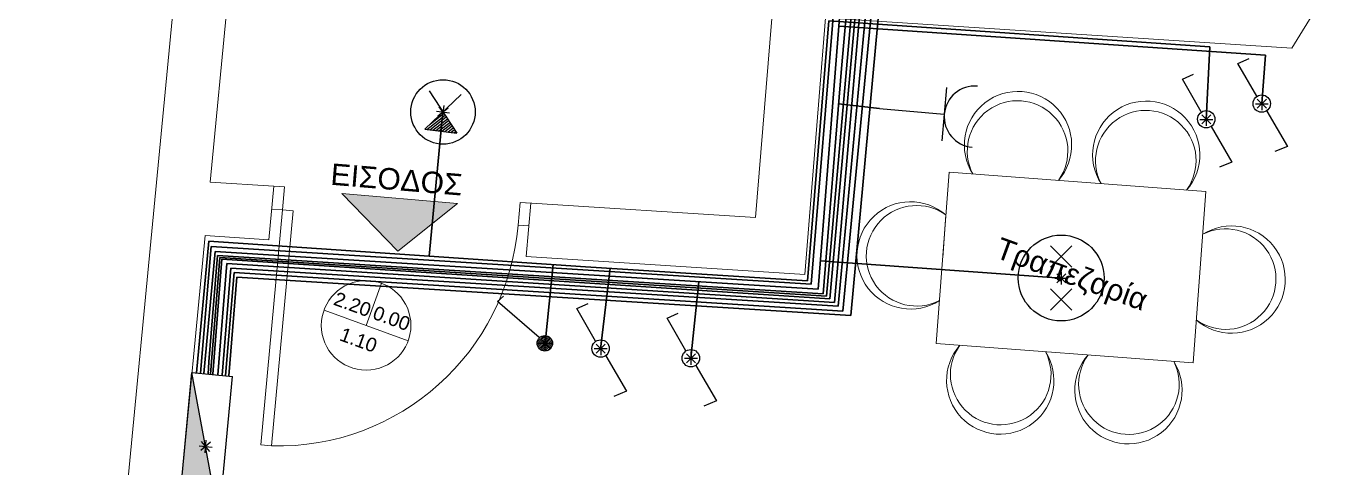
# Model space of a CAD drawing. Header units: millimetres. Extents: x 7471872 to 14943722, y 8344308 to 16688757.
# Drawn here: x 7471871.94 to 7471878.01, y 8344383.93 to 8344385.99 of the extents above; entities that cross this region are included whole.
import ezdxf

# ---------------------------------------------------------------- set-up
doc = ezdxf.new("R2010")
doc.units = ezdxf.units.MM
for name, color, linetype in [('A-HLEKTRIKA', 10, 'Continuous'), ('HLEK-SYMBOL', 1, 'Continuous'), ('HLEK_FL001_SYMBOLS', 1, 'Continuous'), ('M-SYMB', 1, 'Continuous'), ('TOUCH_POINTS', 7, 'Continuous')]:
    doc.layers.add(name, color=color, linetype=linetype)
for name, color, linetype, lineweight in [('diastasiologisi', 7, 'Continuous', 5), ('epipla', 7, 'Continuous', 13), ('eswterikoi toixoi', 7, 'Continuous', 30), ('exwterikoi toixoi', 7, 'Continuous', 50), ('portes', 7, 'Continuous', 5), ('tomi eswt', 7, 'Continuous', 15)]:
    doc.layers.add(name, color=color, linetype=linetype, lineweight=lineweight)
doc.styles.add('GRSIM', font='GRSIM.SHX')
doc.styles.get("Standard").update_dxf_attribs({"font": 'arial.ttf'})

# ---------------------------------------------------------------- blocks, each defined once
blk = doc.blocks.new('TPOINT')
at = {"layer": 'TOUCH_POINTS'}
for p, q in [((-0.03, 0), (0.03, 0)), ((0.0212, -0.0212), (-0.0212, 0.0212)), ((-0.0212, -0.0212), (0.0212, 0.0212)), ((0, 0.03), (0, -0.03))]:
    blk.add_line(p, q, dxfattribs=at)
blk.add_point((0, 0), dxfattribs=at)
blk = doc.blocks.new('gJ6_a28')
at = {"layer": 'HLEK-SYMBOL', "color": 0, "linetype": 'Continuous'}
for p, q in [((-0.67, 0), (-0.67, 0.19)), ((-0.67, 0.19), (0, 0.19)), ((-0.67, 0), (0, 0.19)), ((0, 0.19), (0, 0)), ((-0.67, 0), (0, 0))]:
    blk.add_line(p, q, dxfattribs=at)
at = {"layer": 'HLEK-SYMBOL', "color": 0}
blk.add_solid([(-0.67, 0.19), (0, 0.19), (-0.67, 0)], dxfattribs=at)
blk.add_blockref('TPOINT', (-0.3367, 0.0939))
blk.add_blockref('TPOINT', (-0.3367, 0.0939))
at = {"layer": 'HLEK-SYMBOL', "color": 0, "style": 'GRSIM', "flags": 8}
blk.add_attdef('NODE_NUMBER', (0.018, 0.0914), '', height=0.1, dxfattribs=at)
blk.add_attdef('NODE_NUMBER', (0.018, 0.0914), '', height=0.1, dxfattribs=at)
blk = doc.blocks.new('gJ6_a51')
at = {"layer": 'HLEK-SYMBOL', "color": 0, "linetype": 'Continuous'}
for p, q in [((0.0493, 0.051), (-0.0507, 0.151)), ((0.0493, 0.151), (-0.0507, 0.051)), ((0.0493, -0.149), (-0.0507, -0.049)), ((-0.0507, -0.149), (0.0493, -0.049))]:
    blk.add_line(p, q, dxfattribs=at)
blk.add_circle((-0.0007, 0.001), 0.2, dxfattribs=at)
blk.add_blockref('TPOINT', (0, 0))
blk = doc.blocks.new('*X12')
at = {"color": 0}
for p, q in [((10.3416, 4.006), (10.4182, 4.0826)), ((10.3546, 4.0332), (10.4118, 4.0903)), ((10.3558, 4.006), (10.4246, 4.0749)), ((10.3699, 4.006), (10.431, 4.0671)), ((10.384, 4.006), (10.4375, 4.0594)), ((10.3982, 4.006), (10.4439, 4.0517)), ((10.4123, 4.006), (10.4503, 4.044)), ((10.4265, 4.006), (10.4568, 4.0363)), ((10.4406, 4.006), (10.4632, 4.0286)), ((10.4547, 4.006), (10.4696, 4.0209)), ((10.4689, 4.006), (10.476, 4.0132))]:
    blk.add_line(p, q, dxfattribs=at)
blk = doc.blocks.new('gJ6_a53')
at = {"layer": 'HLEK-SYMBOL', "color": 0, "linetype": 'Continuous'}
for p, q in [((0.075, 0.09), (-0.075, -0.09)), ((-0.075, 0.09), (0.075, -0.09)), ((-0.075, -0.09), (0.075, -0.09))]:
    blk.add_line(p, q, dxfattribs=at)
blk.add_circle((0, 0), 0.15, dxfattribs=at)
for name, p in [('TPOINT', (0, 0)), ('*X12', (-10.407, -4.096))]:
    blk.add_blockref(name, p)
blk = doc.blocks.new('gJ6_a3')
at = {"linetype": 'Continuous'}
for p, q in [((-0.111, 0.1868), (-0.0592, 0.2092)), ((-0.0239, 0.0342), (-0.111, 0.1868)), ((0.0232, -0.035), (0.1196, -0.1998)), ((0.1196, -0.1998), (0.0608, -0.2242))]:
    blk.add_line(p, q, dxfattribs=at)
blk.add_circle((-0.0004, -0.0004), 0.0405, dxfattribs=at)
blk.add_blockref('TPOINT', (0, -0.001))
blk = doc.blocks.new('HK5-RE')
at = {"layer": 'A-HLEKTRIKA'}
for p, q in [((0.17, 0.07), (0.17, -0.07)), ((0, 0), (0.17, 0))]:
    blk.add_line(p, q, dxfattribs=at)
blk.add_arc((0.25, 0), 0.08, 90, 270, dxfattribs=at)
blk = doc.blocks.new('*X16')
at = {"color": 0}
for p, q in [((6.6744, 10.8416), (6.7146, 10.8818)), ((6.6745, 10.8511), (6.7051, 10.8817)), ((6.6763, 10.834), (6.7222, 10.8799)), ((6.6793, 10.8276), (6.7286, 10.8769)), ((6.6804, 10.8664), (6.6898, 10.8758)), ((6.6833, 10.8222), (6.734, 10.8729)), ((6.6882, 10.8177), (6.7385, 10.868)), ((6.6941, 10.8141), (6.7421, 10.8621)), ((6.7009, 10.8115), (6.7447, 10.8553)), ((6.7092, 10.8104), (6.7458, 10.847)), ((6.72, 10.8118), (6.7444, 10.8362))]:
    blk.add_line(p, q, dxfattribs=at)
blk = doc.blocks.new('gJ6_a5')
at = {"linetype": 'Continuous'}
for p, q in [((-0.2217, 0.1951), (-0.1934, 0.2195)), ((-0.0264, 0.0262), (-0.2217, 0.1951))]:
    blk.add_line(p, q, dxfattribs=at)
blk.add_circle((-0.0005, -0.0003), 0.0359, dxfattribs=at)
for name, p in [('*X16', (-6.7105, -10.8465)), ('TPOINT', (0, 0))]:
    blk.add_blockref(name, p)

msp = doc.modelspace()

# ---------------------------------------------------------------- hatches: boundary and pattern name
at = {"layer": 'tomi eswt', "lineweight": 15, "ltscale": 0.025, "true_color": 0xc7c8ca}
h = msp.add_hatch(color=9, dxfattribs=at)
h.dxf.hatch_style = 1
h.paths.add_polyline_path([(7471873.9556, 8344385.1655), (7471873.4166, 8344385.2113), (7471873.6768, 8344384.9427)])

# ---------------------------------------------------------------- linework, layer by layer
at = {"color": 32, "lineweight": 30, "true_color": 0xcd6928}
for p, q in [((7471875.7441, 8344385.7934), (7471876.1226, 8344390.1229)), ((7471875.6583, 8344384.7447), (7471875.7441, 8344385.7934)), ((7471875.9208, 8344385.6075), (7471875.7308, 8344385.6298)), ((7471872.7971, 8344384.427), (7471872.8374, 8344384.9227)), ((7471872.8374, 8344384.9227), (7471875.6583, 8344384.7447)), ((7471872.7925, 8344384.3704), (7471872.7971, 8344384.427))]:
    msp.add_line(p, q, dxfattribs=at)
at = {"color": 177, "lineweight": 30, "true_color": 0x293189}
for p, q in [((7471875.7315, 8344385.9905), (7471876.0675, 8344390.0767)), ((7471875.6351, 8344384.7656), (7471875.7315, 8344385.9905)), ((7471877.7203, 8344385.8565), (7471875.7315, 8344385.9905)), ((7471877.7203, 8344385.8565), (7471877.7021, 8344385.6301, -17.8517)), ((7471872.7735, 8344384.3721), (7471872.8255, 8344384.9419)), ((7471872.8255, 8344384.9419), (7471875.6351, 8344384.7656)), ((7471875.6455, 8344384.8979, -0.5029), (7471876.7676, 8344384.8177, -20.9)), ((7471875.0422, 8344384.4442), (7471875.0798, 8344384.8, 19.4126))]:
    msp.add_line(p, q, dxfattribs=at)
at = {"color": 219, "lineweight": 30, "true_color": 0x642165}
for p, q in [((7471875.6029, 8344384.7895), (7471876.0127, 8344389.7507)), ((7471872.7568, 8344384.3737), (7471872.8067, 8344384.9645)), ((7471872.8067, 8344384.9645), (7471875.6029, 8344384.7895))]:
    msp.add_line(p, q, dxfattribs=at)
at = {"color": 133, "lineweight": 30, "true_color": 0x44e9e6}
for p, q in [((7471875.6743, 8344384.733), (7471876.1087, 8344389.6916)), ((7471872.8037, 8344384.3696), (7471872.8474, 8344384.9126)), ((7471872.8474, 8344384.9126), (7471875.6743, 8344384.733))]:
    msp.add_line(p, q, dxfattribs=at)
at = {"color": 2, "lineweight": 30}
for p, q in [((7471875.6893, 8344384.7209), (7471876.1319, 8344389.672)), ((7471872.8144, 8344384.3693), (7471872.857, 8344384.9048)), ((7471872.857, 8344384.9048), (7471875.6893, 8344384.7209))]:
    msp.add_line(p, q, dxfattribs=at)
at = {"color": 93, "lineweight": 30, "true_color": 0x3af259}
for p, q in [((7471875.7506, 8344384.663), (7471876.2223, 8344389.6366)), ((7471872.874, 8344384.3635), (7471872.9142, 8344384.844)), ((7471872.9142, 8344384.844), (7471875.7506, 8344384.663))]:
    msp.add_line(p, q, dxfattribs=at)
at = {"color": 123, "lineweight": 30, "true_color": 0x7db0ab}
for p, q in [((7471875.7874, 8344384.6423), (7471876.2457, 8344389.5931)), ((7471872.8894, 8344384.3618), (7471872.9271, 8344384.8221)), ((7471872.9271, 8344384.8221), (7471875.7874, 8344384.6423))]:
    msp.add_line(p, q, dxfattribs=at)
at = {"color": 252, "lineweight": 30, "true_color": 0x939598}
for p, q in [((7471875.7291, 8344384.686), (7471876.0804, 8344388.4492)), ((7471872.8584, 8344384.3647), (7471872.8988, 8344384.8635)), ((7471872.8988, 8344384.8635), (7471875.7291, 8344384.686))]:
    msp.add_line(p, q, dxfattribs=at)
at = {"color": 116, "lineweight": 30, "true_color": 0x136734}
for p, q in [((7471875.711, 8344384.7032), (7471875.9766, 8344387.7419)), ((7471872.8389, 8344384.3664), (7471872.8795, 8344384.8857)), ((7471872.8795, 8344384.8857), (7471875.711, 8344384.7032))]:
    msp.add_line(p, q, dxfattribs=at)
at = {"color": 18, "lineweight": 30, "true_color": 0x000000}
for p, q in [((7471875.5864, 8344384.8053), (7471875.685, 8344386.0159)), ((7471875.685, 8344386.0159), (7471877.4599, 8344385.8953)), ((7471877.4599, 8344385.8953), (7471877.4437, 8344385.5561)), ((7471873.8227, 8344384.9197), (7471873.8874, 8344385.5912, -17.8517)), ((7471872.7966, 8344384.9896), (7471872.7394, 8344384.3754)), ((7471873.8227, 8344384.9197), (7471874.5515, 8344384.8701)), ((7471874.4012, 8344384.8802, 20.2036), (7471874.3629, 8344384.5141, 20.2036)), ((7471874.5515, 8344384.8701), (7471875.5864, 8344384.8053)), ((7471874.6657, 8344384.8632, 20.2036), (7471874.6215, 8344384.4867, 20.2036))]:
    msp.add_line(p, q, dxfattribs=at)
at = {"color": 18, "linetype": 'Continuous', "lineweight": 30, "ltscale": 5, "true_color": 0x000000}
msp.add_line((7471873.8227, 8344384.9197), (7471872.7966, 8344384.9896), dxfattribs=at)
at = {"layer": 'diastasiologisi', "color": 9, "true_color": 0xc7c8ca}
msp.add_line((7471877.9627, 8344386.0822), (7471877.8417, 8344385.8891), dxfattribs=at)
msp.add_lwpolyline([(7471886.6406, 8344390.2116), (7471873.0056, 8344389.9918), (7471871.9446, 8344378.9334), (7471878.8082, 8344378.543), (7471878.9272, 8344381.3701), (7471883.444, 8344381.701), (7471883.7709, 8344385.7416), (7471886.2659, 8344385.5795), (7471886.6406, 8344390.2116)], dxfattribs=at)
at = {"layer": 'epipla', "color": 9, "lineweight": 15, "true_color": 0xc7c8ca}
for p, q in [((7471876.2458, 8344385.3109), (7471876.1856, 8344384.5132)), ((7471877.4424, 8344385.2207), (7471876.2458, 8344385.3109)), ((7471877.3822, 8344384.4229), (7471877.4424, 8344385.2207)), ((7471876.2157, 8344384.912), (7471876.2307, 8344385.1115)), ((7471876.1856, 8344384.5132), (7471877.3822, 8344384.4229))]:
    msp.add_line(p, q, dxfattribs=at)
for centre, radius, start, end in [((7471876.5666, 8344385.4371), 0.25, 318.81906, 212.55886), ((7471876.5645, 8344385.4092), 0.2343, 324.30092, 207.077), ((7471877.164, 8344385.3921), 0.25, 318.81906, 212.55886), ((7471877.1619, 8344385.3642), 0.2343, 324.30092, 207.077), ((7471876.0661, 8344384.9233), 0.25, 48.81906, 302.55886), ((7471876.094, 8344384.9212), 0.2343, 54.30092, 297.077), ((7471877.5619, 8344384.8105), 0.25, 228.81906, 122.55886), ((7471877.534, 8344384.8126), 0.2343, 234.30092, 117.077), ((7471876.484, 8344384.3402), 0.25, 138.81906, 32.55886), ((7471876.4861, 8344384.3681), 0.2343, 144.30092, 27.077), ((7471877.0813, 8344384.2952), 0.25, 138.81906, 32.55886), ((7471877.0834, 8344384.3231), 0.2343, 144.30092, 27.077)]:
    msp.add_arc(centre, radius, start, end, dxfattribs=at)
at = {"layer": 'eswterikoi toixoi', "color": 9, "lineweight": 15, "true_color": 0xc7c8ca}
msp.add_line((7471877.8417, 8344385.8891), (7471875.6703, 8344386.0302), dxfattribs=at)
at = {"layer": 'exwterikoi toixoi', "color": 9, "lineweight": 15, "true_color": 0xc7c8ca}
for p, q in [((7471875.3441, 8344385.0994), (7471875.7232, 8344389.7856)), ((7471873.2283, 8344389.6954), (7471872.8032, 8344385.2645)), ((7471875.5735, 8344384.8339), (7471875.6703, 8344386.0302)), ((7471873.0985, 8344385.2453), (7471872.8032, 8344385.2645)), ((7471873.0765, 8344384.9962), (7471873.0985, 8344385.2453)), ((7471874.2743, 8344384.9184), (7471874.2962, 8344385.1663)), ((7471875.3441, 8344385.0994), (7471874.2762, 8344385.1676)), ((7471872.7793, 8344385.0155), (7471872.251, 8344379.51)), ((7471873.0765, 8344384.9962), (7471872.7793, 8344385.0155)), ((7471875.5735, 8344384.8339), (7471874.2743, 8344384.9184))]:
    msp.add_line(p, q, dxfattribs=at)
msp.add_lwpolyline([(7471871.9446, 8344378.9336), (7471873.0056, 8344389.9918)], dxfattribs=at)
at = {"layer": 'portes', "color": 9, "lineweight": 15, "true_color": 0xc7c8ca}
for p, q in [((7471873.0985, 8344385.2453), (7471873.1484, 8344385.242)), ((7471873.139, 8344385.1354), (7471873.1484, 8344385.242)), ((7471873.139, 8344385.1354), (7471873.0387, 8344384.04)), ((7471873.1887, 8344385.1308), (7471873.0885, 8344384.0354)), ((7471873.139, 8344385.1354), (7471873.089, 8344385.1386)), ((7471873.1887, 8344385.1308), (7471873.1389, 8344385.1352)), ((7471874.237, 8344385.0645), (7471874.2462, 8344385.1695)), ((7471874.2962, 8344385.1663), (7471874.2462, 8344385.1695)), ((7471874.2869, 8344385.0613), (7471874.237, 8344385.0645)), ((7471873.0885, 8344384.0354), (7471873.0387, 8344384.04))]:
    msp.add_line(p, q, dxfattribs=at)
msp.add_arc((7471873.1176, 8344385.1584), 1.1233, 268.51475, 355.2083, dxfattribs=at)
at = {"layer": 'tomi eswt', "color": 9, "lineweight": 15, "ltscale": 0.025, "true_color": 0xc7c8ca}
msp.add_line((7471873.6768, 8344384.9427), (7471873.4166, 8344385.2113), dxfattribs=at)
at = {"layer": 'tomi eswt', "color": 9, "lineweight": 15, "true_color": 0xc7c8ca}
for p, q in [((7471873.9556, 8344385.1655), (7471873.4166, 8344385.2113)), ((7471873.9556, 8344385.1655), (7471873.6768, 8344384.9427)), ((7471873.5292, 8344384.597), (7471873.6005, 8344384.7931)), ((7471873.7253, 8344384.5257), (7471873.3331, 8344384.6683))]:
    msp.add_line(p, q, dxfattribs=at)
msp.add_circle((7471873.5292, 8344384.597), 0.2087, dxfattribs=at)

# ---------------------------------------------------------------- block references
at = {"layer": 'HLEK_FL001_SYMBOLS', "color": 7}
for name, p in [('gJ6_a3', (7471877.7026, 8344385.6305, -17.8517)), ('gJ6_a3', (7471877.4439, 8344385.5578)), ('gJ6_a5', (7471874.3625, 8344384.5138, 20.2036)), ('gJ6_a3', (7471874.6223, 8344384.4896)), ('gJ6_a3', (7471875.0426, 8344384.4446))]:
    msp.add_blockref(name, p, dxfattribs=at)
at = {"layer": 'HLEK_FL001_SYMBOLS', "color": 1}
for name, p, rotation in [('gJ6_a53', (7471873.8874, 8344385.5912, -17.8517), 353.3246739626043), ('gJ6_a28', (7471872.907, 8344384.3594), 84.57276060451362)]:
    msp.add_blockref(name, p, dxfattribs=dict(at, rotation=rotation))
msp.add_blockref('gJ6_a51', (7471876.7683, 8344384.8167, -20.9), dxfattribs=at)
at = {"layer": 'M-SYMB', "xscale": 1.784390596161371, "yscale": 1.784390596161371, "zscale": 1.784390596161371, "rotation": 355.052908792146}
msp.add_blockref('HK5-RE', (7471875.9208, 8344385.6075), dxfattribs=at)

# ---------------------------------------------------------------- texts
at = {"layer": 'tomi eswt', "color": 9, "lineweight": 15, "true_color": 0xc7c8ca}
for s, p in [('2.20', (7471873.3724, 8344384.6947)), ('0.00', (7471873.5546, 8344384.6296)), ('1.10', (7471873.4004, 8344384.5288))]:
    msp.add_text(s, height=0.06457, rotation=340.02029, dxfattribs=at).set_placement(p)
at = {"layer": 'tomi eswt', "color": 9, "lineweight": 15, "ltscale": 0.5, "true_color": 0xc7c8ca, "char_height": 0.1, "attachment_point": 9}
for s, insert, width, rotation in [('ΕΙΣΟΔΟΣ', (7471873.9738, 8344385.2003), 0.44, 355.25957), ('Τραπεζαρία', (7471877.137, 8344384.635), 0.994485, 340.02029)]:
    msp.add_mtext(s, dxfattribs=dict(at, insert=insert, width=width, rotation=rotation))

doc.saveas('drawing.dxf')
